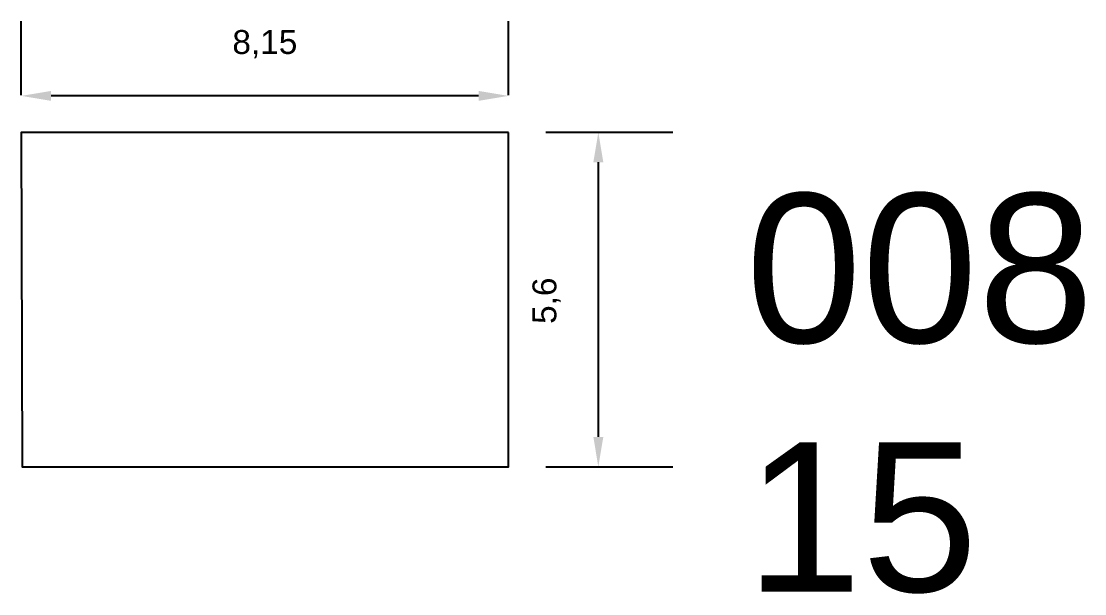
# Model space of a CAD drawing. Header units: millimetres. Extents: x 0 to 223, y -18 to 76.
# Drawn here: x 38.81 to 56.61, y 45.9 to 55.48 of the extents above; entities that cross this region are included whole.
import ezdxf

# ---------------------------------------------------------------- set-up
doc = ezdxf.new("R2010")
doc.units = ezdxf.units.MM
doc.layers.add('LOSAS', color=7, linetype='Continuous')
doc.styles.get("Standard").update_dxf_attribs({"font": 'arial.ttf'})
doc.dimstyles.new('ISO-25', dxfattribs={"dimtxt": 2.5, "dimasz": 2.5, "dimexe": 1.25, "dimexo": 0.625, "dimtad": 1, "dimtxsty": 'Standard', "dimcen": 2.5, "dimadec": 0, "dimazin": 0, "dimtfac": 1, "dimtmove": 0, "dimatfit": 3, "dimfxl": 1, "dimarcsym": 0})

# ---------------------------------------------------------------- blocks, each defined once
blk = doc.blocks.new('*D357')
at = {"layer": 'Defpoints', "color": 0, "transparency": 16777216}
for p in [(38.808, 54.234), (38.808, 53.624), (46.962, 53.624)]:
    blk.add_point(p, dxfattribs=at)
at = {"layer": 'LOSAS', "color": 0, "lineweight": -2, "transparency": 16777216}
for p, q in [((38.808, 54.249), (38.808, 55.484)), ((46.962, 54.249), (46.962, 55.484)), ((46.462, 54.234), (39.308, 54.234))]:
    blk.add_line(p, q, dxfattribs=at)
at = {"layer": 'LOSAS', "color": 0, "transparency": 16777216}
for points in [[(39.308, 54.317), (39.308, 54.151), (38.808, 54.234)], [(46.462, 54.317), (46.462, 54.151), (46.962, 54.234)]]:
    blk.add_solid(points, dxfattribs=at)
at = {"layer": 'LOSAS', "color": 0, "transparency": 16777216, "insert": (42.885, 55.099), "char_height": 0.4, "attachment_point": 5}
blk.add_mtext('8,15', dxfattribs=at)
blk = doc.blocks.new('*D358')
at = {"layer": 'Defpoints', "color": 0, "transparency": 16777216}
for p in [(46.962, 53.624), (46.962, 48.024), (48.466, 48.024)]:
    blk.add_point(p, dxfattribs=at)
at = {"layer": 'LOSAS', "color": 0, "lineweight": -2, "transparency": 16777216}
for p, q in [((47.587, 53.624), (49.716, 53.624)), ((48.466, 53.124), (48.466, 48.524)), ((47.587, 48.024), (49.716, 48.024))]:
    blk.add_line(p, q, dxfattribs=at)
at = {"layer": 'LOSAS', "color": 0, "transparency": 16777216}
for points in [[(48.383, 53.124), (48.55, 53.124), (48.466, 53.624)], [(48.383, 48.524), (48.55, 48.524), (48.466, 48.024)]]:
    blk.add_solid(points, dxfattribs=at)
at = {"layer": 'LOSAS', "color": 0, "transparency": 16777216, "insert": (47.601, 50.804), "char_height": 0.4, "attachment_point": 5, "rotation": 90}
blk.add_mtext('5,6', dxfattribs=at)

msp = doc.modelspace()

# ---------------------------------------------------------------- linework, layer by layer
at = {"layer": 'LOSAS'}
msp.add_lwpolyline([(46.962, 53.6236), (38.8079, 53.6236), (38.8252, 48.0236), (46.962, 48.0236), (46.962, 53.6236)], dxfattribs=at)

# ---------------------------------------------------------------- texts
at = {"layer": 'LOSAS', "insert": (50.9327, 52.6005), "char_height": 2.5, "attachment_point": 1}
msp.add_mtext_dynamic_manual_height_columns('008\\P15', width=1.238276, gutter_width=12.5, heights=[0], dxfattribs=at)

# ---------------------------------------------------------------- dimensions: what is measured, and where the dimension line sits
at = {"layer": 'LOSAS'}
dim = msp.add_linear_dim(base=(38.8079, 54.2339), p1=(46.962, 53.6236), p2=(38.8079, 53.6236), dimstyle='ISO-25', override={"dimtxt": 0.4, "dimasz": 0.5}, dxfattribs=at)
dim.commit()
dim.dimension.update_dxf_attribs({"geometry": '*D357', "text_midpoint": (42.885, 55.0992)})
dim = msp.add_linear_dim(base=(48.4665, 48.0236), p1=(46.962, 53.6236), p2=(46.962, 48.0236), angle=270, dimstyle='ISO-25', override={"dimtxt": 0.4, "dimasz": 0.5}, dxfattribs=at)
dim.commit()
dim.dimension.update_dxf_attribs({"geometry": '*D358', "text_midpoint": (48.4665, 50.8043), "dimtype": 161})

doc.saveas('drawing.dxf')
